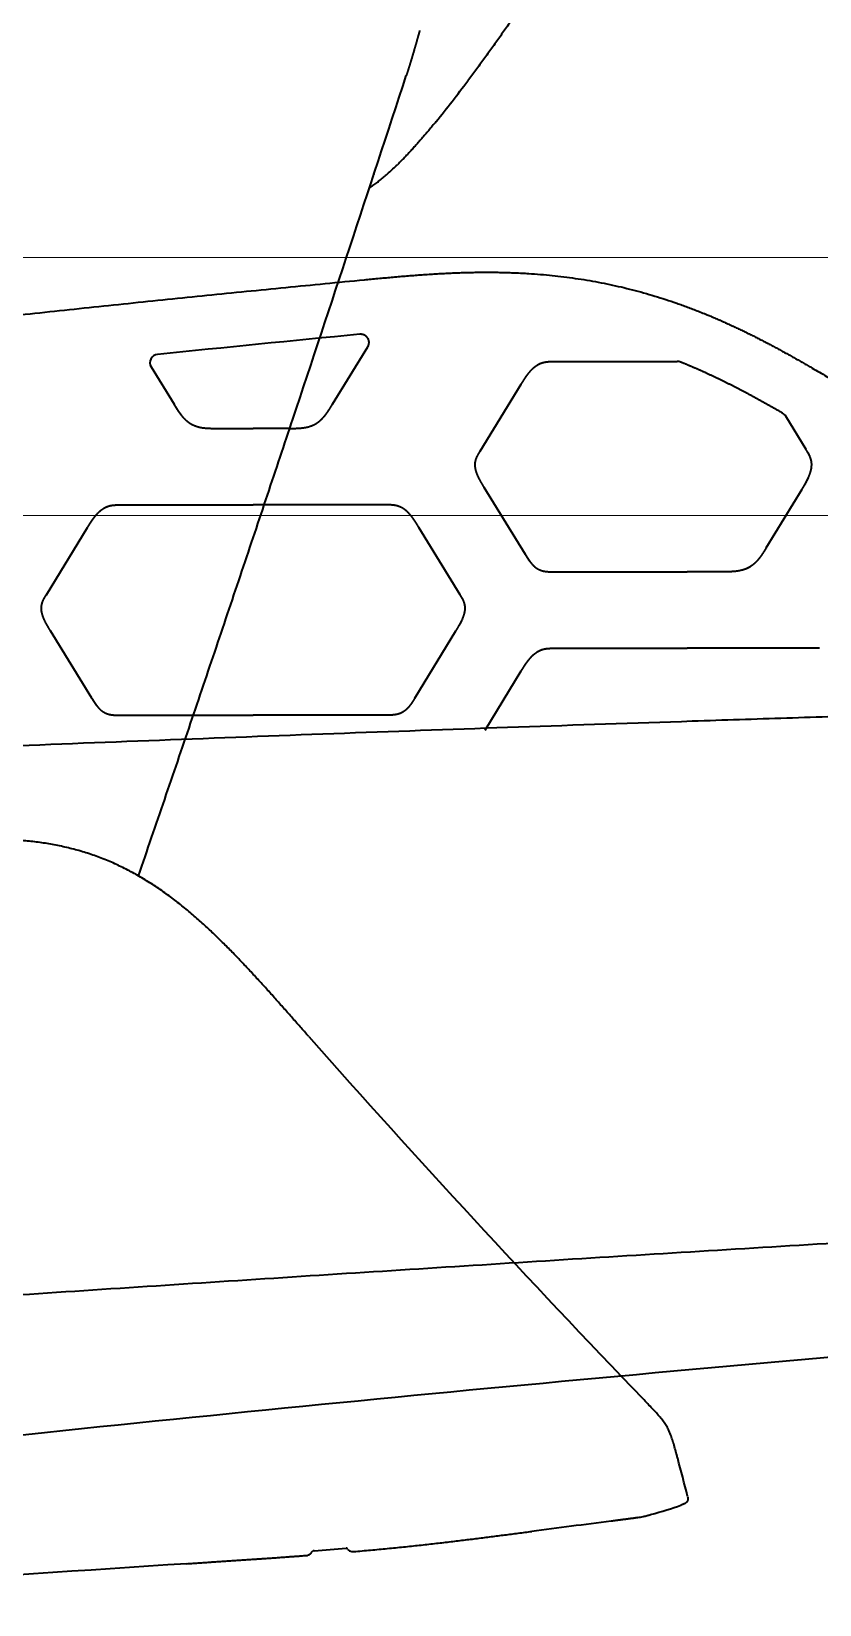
# Model space of a CAD drawing. Header units: millimetres. Extents: x 120 to 10915, y 515 to 8014.
# Drawn here: x 1131.7 to 1227.4, y 3275.7 to 3466.8 of the extents above; entities that cross this region are included whole.
import ezdxf

# ---------------------------------------------------------------- set-up
doc = ezdxf.new("R2010")
doc.units = ezdxf.units.MM
doc.layers.get('0').update_dxf_attribs({"lineweight": 13})
doc.layers.add('201_Dimensions', color=7, linetype='Continuous', lineweight=13)
doc.layers.add('206_Cab_side_and_top_view', color=7, linetype='Continuous', lineweight=13)

# ---------------------------------------------------------------- blocks, each defined once
blk = doc.blocks.new('2488798_1')
at = {"layer": '206_Cab_side_and_top_view', "color": 3, "lineweight": 35}
for p, q in [((1173.3, 1279.46), (1173.35, 1279.5)), ((1170.34, 1112.28), (1170.62, 1112.19))]:
    blk.add_line(p, q, dxfattribs=at)
for points in [[(1163.46, 1249.7, 0.001179), (1177.23, 1291.4)], [(1202.08, 1115.86, 0.000259), (1192.45, 1114.62)], [(1150.59, 1110.7, 0.000436), (1076.15, 1105.74)]]:
    blk.add_lwpolyline(points, format="xyb", dxfattribs=at)
for centre, radius, start, end in [((1058.81, 1384.94), 157.21, 320.914, 323.1977), ((2236.24, 2121.35), 1429.28, 221.47629, 223.87465), ((916.77, 1044.94), 303.74, 14.0896, 14.9902), ((1166.08, 1111.81), 0.468, 95.1962, 154.7186), ((1127.03, 1617.07), 506.3, 274.4193, 274.8614), ((1169.97, 1112.16), 0.435, 91.0481, 94.7195), ((1169.67, 1112.19), 0.506, 34.3498, 53.9246), ((1170.5, 1112.75), 0.498, 214.1608, 251.6956), ((1170.78, 1112.69), 0.522, 251.8728, 274.8599)]:
    blk.add_arc(centre, radius, start, end, dxfattribs=at)
blk.add_ellipse((1195.43, 1116.6), major_axis=(18.85, 3.39), ratio=0.126865, start_param=5.342968, end_param=5.619947, dxfattribs=at)
for points, degree, knots in [([(1195.91, 1306.82), (1195.76, 1306.6), (1195.46, 1306.15), (1195.02, 1305.47), (1194.57, 1304.8), (1194.12, 1304.13), (1193.67, 1303.46), (1193.21, 1302.79), (1192.76, 1302.12), (1192.3, 1301.45), (1191.84, 1300.77), (1191.38, 1300.1), (1190.92, 1299.43), (1190.45, 1298.76), (1189.99, 1298.09), (1189.52, 1297.42), (1189.04, 1296.75), (1188.57, 1296.08), (1188.09, 1295.41), (1187.61, 1294.74), (1187.12, 1294.07), (1186.64, 1293.4), (1186.15, 1292.73), (1185.66, 1292.07), (1185.18, 1291.41), (1184.85, 1290.98), (1184.69, 1290.76)], 3, [0, 0, 0, 0, 0.807506, 1.615345, 2.423499, 3.232015, 4.040912, 4.850428, 5.660729, 6.471994, 7.284358, 8.098072, 8.913276, 9.730077, 10.548508, 11.368627, 12.19035, 13.013503, 13.838015, 14.663339, 15.489038, 16.31441, 17.138788, 17.961102, 18.780349, 19.595078, 19.595078, 19.595078, 19.595078]), ([(1178.85, 1296.88), (1178.77, 1296.58), (1178.68, 1296.28), (1178.59, 1295.95), (1178.4, 1295.28), (1178.21, 1294.61), (1178.1, 1294.25), (1177.87, 1293.46), (1177.63, 1292.67), (1177.5, 1292.25), (1177.36, 1291.82), (1177.23, 1291.4)], 5, [0, 0, 0, 0, 0, 0, 1.581031, 1.581031, 1.581031, 3.494366, 3.494366, 3.494366, 5.726701, 5.726701, 5.726701, 5.726701, 5.726701, 5.726701]), ([(1180.83, 1285.82), (1180.68, 1285.64), (1180.39, 1285.28), (1179.95, 1284.75), (1179.52, 1284.24), (1179.1, 1283.76), (1178.69, 1283.29), (1178.3, 1282.85), (1177.92, 1282.42), (1177.54, 1282.02), (1177.18, 1281.63), (1176.83, 1281.27), (1176.49, 1280.92), (1176.26, 1280.69), (1176.15, 1280.58)], 3, [0, 0, 0, 0, 0.709613, 1.396585, 2.061139, 2.701593, 3.32012, 3.914481, 4.486546, 5.03537, 5.564304, 6.071614, 6.560229, 7.029222, 7.029222, 7.029222, 7.029222]), ([(1172.74, 1277.75), (1172.89, 1277.85), (1173.19, 1278.06), (1173.65, 1278.39), (1174.11, 1278.76), (1174.6, 1279.16), (1175.1, 1279.59), (1175.62, 1280.07), (1175.97, 1280.41), (1176.15, 1280.58)], 3, [0, 0, 0, 0, 0.539309, 1.101913, 1.693986, 2.319786, 2.982856, 3.68879, 4.441416, 4.441416, 4.441416, 4.441416]), ([(1144.71, 1194.22), (1145.78, 1197.32), (1147.89, 1203.49), (1151.05, 1212.75), (1154.17, 1221.98), (1157.28, 1231.22), (1160.38, 1240.46), (1162.43, 1246.62), (1163.46, 1249.7)], 3, [0, 0, 0, 0, 9.825145, 19.578461, 29.328159, 39.075216, 48.819391, 58.561453, 58.561453, 58.561453, 58.561453]), ([(1152.3, 1188.63), (1152.08, 1188.82), (1151.65, 1189.2), (1150.99, 1189.77), (1150.32, 1190.33), (1149.64, 1190.87), (1148.95, 1191.41), (1148.25, 1191.93), (1147.54, 1192.43), (1146.82, 1192.93), (1146.08, 1193.4), (1145.33, 1193.86), (1144.57, 1194.31), (1143.8, 1194.73), (1143.02, 1195.13), (1142.23, 1195.52), (1141.43, 1195.88), (1140.61, 1196.22), (1139.79, 1196.53), (1138.96, 1196.83), (1138.12, 1197.1), (1137.28, 1197.35), (1136.43, 1197.57), (1135.57, 1197.77), (1134.71, 1197.95), (1133.85, 1198.11), (1132.98, 1198.25), (1132.12, 1198.36), (1131.25, 1198.46), (1130.38, 1198.53), (1129.51, 1198.6), (1128.64, 1198.64), (1127.78, 1198.67), (1127.2, 1198.68), (1126.91, 1198.68)], 3, [0, 0, 0, 0, 0.867889, 1.736744, 2.606685, 3.477734, 4.349956, 5.223325, 6.097842, 6.973439, 7.850039, 8.727568, 9.605928, 10.485008, 11.364652, 12.244779, 13.125221, 14.005891, 14.886665, 15.767399, 16.647921, 17.52812, 18.407831, 19.286918, 20.165223, 21.042589, 21.918839, 22.793838, 23.667477, 24.539594, 25.410122, 26.278948, 27.146067, 28.011491, 28.011491, 28.011491, 28.011491]), ([(1165.38, 1174.73), (1165.21, 1174.92), (1164.86, 1175.32), (1164.34, 1175.91), (1163.81, 1176.5), (1163.29, 1177.1), (1162.77, 1177.69), (1162.24, 1178.28), (1161.71, 1178.87), (1161.19, 1179.47), (1160.66, 1180.06), (1160.13, 1180.65), (1159.59, 1181.24), (1159.06, 1181.82), (1158.52, 1182.41), (1157.97, 1182.99), (1157.43, 1183.57), (1156.88, 1184.15), (1156.33, 1184.73), (1155.77, 1185.3), (1155.2, 1185.87), (1154.63, 1186.43), (1154.06, 1186.99), (1153.48, 1187.54), (1152.89, 1188.09), (1152.5, 1188.45), (1152.3, 1188.63)], 3, [0, 0, 0, 0, 0.789946, 1.58043, 2.371372, 3.162638, 3.954308, 4.746321, 5.538786, 6.331697, 7.125206, 7.919257, 8.713892, 9.50913, 10.304978, 11.101454, 11.898568, 12.696327, 13.494734, 14.293797, 15.093543, 15.893956, 16.695059, 17.496801, 18.299164, 19.102018, 19.102018, 19.102018, 19.102018]), ([(1210.17, 1123.5), (1210.1, 1123.78), (1209.96, 1124.31), (1209.75, 1125.06), (1209.54, 1125.74), (1209.32, 1126.37), (1209.07, 1126.95), (1208.78, 1127.49), (1208.43, 1128), (1208.03, 1128.51), (1207.58, 1129.02), (1207.08, 1129.55), (1206.53, 1130.13), (1206.14, 1130.53), (1205.94, 1130.74)], 3, [0, 0, 0, 0, 0.85652, 1.63756, 2.348771, 3.000499, 3.625821, 4.230596, 4.843211, 5.490928, 6.156137, 6.88545, 7.68642, 8.562593, 8.562593, 8.562593, 8.562593]), ([(1211.37, 1118.88), (1211.38, 1118.84), (1211.4, 1118.75), (1211.41, 1118.62), (1211.41, 1118.52), (1211.4, 1118.44), (1211.38, 1118.39), (1211.37, 1118.34), (1211.35, 1118.29), (1211.32, 1118.25), (1211.29, 1118.2), (1211.26, 1118.16), (1211.22, 1118.12), (1211.18, 1118.09), (1211.15, 1118.06), (1211.1, 1118.03), (1211.04, 1118), (1210.94, 1117.95), (1210.81, 1117.9), (1210.68, 1117.85), (1210.59, 1117.81), (1210.55, 1117.8)], 3, [0, 0, 0, 0, 0.142073, 0.271162, 0.388898, 0.44425, 0.497721, 0.549782, 0.600942, 0.651903, 0.703327, 0.756337, 0.811893, 0.863987, 0.920404, 0.939536, 1.026224, 1.129899, 1.286609, 1.428305, 1.567164, 1.567164, 1.567164, 1.567164]), ([(1205.32, 1116.3), (1205.26, 1116.29), (1205.16, 1116.27), (1205, 1116.24), (1204.83, 1116.22), (1204.67, 1116.19), (1204.5, 1116.17), (1204.33, 1116.15), (1204.19, 1116.13), (1204.05, 1116.11), (1203.91, 1116.09), (1203.77, 1116.07), (1203.63, 1116.06), (1203.49, 1116.04), (1203.35, 1116.02), (1203.21, 1116), (1203.07, 1115.98), (1202.93, 1115.97), (1202.79, 1115.95), (1202.64, 1115.93), (1202.5, 1115.91), (1202.36, 1115.89), (1202.22, 1115.88), (1202.13, 1115.86), (1202.08, 1115.86)], 3, [0, 0, 0, 0, 0.157311, 0.322304, 0.485968, 0.654961, 0.828516, 1.005835, 1.142805, 1.281417, 1.420992, 1.561608, 1.702758, 1.844483, 1.986433, 2.128627, 2.270808, 2.413031, 2.555233, 2.697373, 2.839427, 2.981379, 3.123221, 3.26494, 3.26494, 3.26494, 3.26494]), ([(1205.32, 1116.3), (1205.43, 1116.32), (1205.65, 1116.36), (1205.96, 1116.42), (1206.22, 1116.49), (1206.46, 1116.55), (1206.68, 1116.61), (1206.82, 1116.65), (1206.89, 1116.67)], 3, [0, 0, 0, 0, 0.357421, 0.664515, 0.931222, 1.173447, 1.397601, 1.615519, 1.615519, 1.615519, 1.615519]), ([(1170.82, 1112.17), (1171.17, 1112.2), (1171.86, 1112.26), (1172.89, 1112.35), (1173.91, 1112.45), (1174.92, 1112.54), (1175.91, 1112.64), (1176.89, 1112.74), (1177.85, 1112.84), (1178.8, 1112.94), (1179.73, 1113.05), (1180.65, 1113.15), (1181.55, 1113.25), (1182.44, 1113.36), (1183.32, 1113.46), (1184.18, 1113.57), (1185.04, 1113.67), (1185.88, 1113.78), (1186.72, 1113.88), (1187.55, 1113.99), (1188.38, 1114.09), (1189.2, 1114.2), (1190.01, 1114.3), (1190.83, 1114.41), (1191.64, 1114.51), (1192.18, 1114.58), (1192.45, 1114.62)], 3, [0, 0, 0, 0, 1.046028, 2.081949, 3.106194, 4.117435, 5.114779, 6.097518, 7.065334, 8.018061, 8.955872, 9.879051, 10.788123, 11.683785, 12.566837, 13.438289, 14.299115, 15.150572, 15.9937, 16.829944, 17.660399, 18.486547, 19.309465, 20.130587, 20.950924, 21.771759, 21.771759, 21.771759, 21.771759]), ([(1165.66, 1112.01), (1165.65, 1111.99), (1165.63, 1111.95), (1165.58, 1111.89), (1165.53, 1111.84), (1165.49, 1111.81), (1165.45, 1111.78), (1165.41, 1111.76), (1165.36, 1111.74), (1165.3, 1111.72), (1165.25, 1111.71), (1165.23, 1111.71)], 3, [0, 0, 0, 0, 0.0717051, 0.1439996, 0.2122749, 0.280264, 0.3196298, 0.358951, 0.4151004, 0.4827079, 0.5505615, 0.5505615, 0.5505615, 0.5505615]), ([(1150.59, 1110.7), (1150.8, 1110.72), (1151.2, 1110.74), (1151.81, 1110.78), (1152.42, 1110.82), (1153.03, 1110.86), (1153.64, 1110.91), (1154.25, 1110.95), (1154.86, 1110.99), (1155.47, 1111.03), (1156.08, 1111.07), (1156.69, 1111.11), (1157.3, 1111.15), (1157.91, 1111.19), (1158.53, 1111.23), (1159.14, 1111.27), (1159.75, 1111.32), (1160.36, 1111.36), (1160.97, 1111.4), (1161.58, 1111.44), (1162.19, 1111.49), (1162.8, 1111.53), (1163.41, 1111.58), (1164.01, 1111.62), (1164.62, 1111.67), (1165.03, 1111.7), (1165.23, 1111.71)], 3, [0, 0, 0, 0, 0.611475, 1.222906, 1.834316, 2.445729, 3.057164, 3.668639, 4.280169, 4.891767, 5.503438, 6.115185, 6.727005, 7.338889, 7.950822, 8.562779, 9.17473, 9.786634, 10.398449, 11.01011, 11.621548, 12.232683, 12.843433, 13.453684, 14.063318, 14.672206, 14.672206, 14.672206, 14.672206])]:
    blk.add_open_spline(points, degree=degree, knots=knots, dxfattribs=at)
blk = doc.blocks.new('2409089_1')
at = {"layer": '206_Cab_side_and_top_view', "color": 3, "lineweight": 35}
for points, knots in [([(1211.95, 1212.99), (1204.92, 1212.76), (1190.84, 1212.29), (1169.73, 1211.53), (1148.6, 1210.74), (1127.48, 1209.9), (1106.37, 1209.02), (1085.26, 1208.08), (1064.16, 1207.1), (1043.71, 1206.09), (1023.91, 1205.06), (1004.77, 1204), (985.62, 1202.89), (972.86, 1202.1), (966.48, 1201.7)], [0, 0, 0, 0, 21.119106, 42.247684, 63.389599, 84.530221, 105.660198, 126.786089, 147.913827, 169.040276, 188.20631, 207.376187, 226.555862, 245.745202, 245.745202, 245.745202, 245.745202]), ([(1262.35, 1214.57), (1260.82, 1214.52), (1257.4, 1214.42), (1252.08, 1214.26), (1246.36, 1214.08), (1240.62, 1213.91), (1234.87, 1213.73), (1229.14, 1213.55), (1223.41, 1213.37), (1217.68, 1213.18), (1213.86, 1213.06), (1211.95, 1212.99)], [0, 0, 0, 0, 4.585735, 10.252853, 15.986893, 21.735411, 27.49544, 33.225292, 38.955136, 44.687159, 50.419166, 50.419166, 50.419166, 50.419166]), ([(1791.75, 1174.09), (1780, 1173.78), (1756.5, 1173.13), (1721.26, 1172.09), (1686.02, 1170.97), (1650.78, 1169.77), (1615.54, 1168.5), (1580.31, 1167.15), (1545.08, 1165.73), (1509.86, 1164.24), (1474.63, 1162.66), (1439.41, 1161.02), (1404.2, 1159.3), (1368.99, 1157.5), (1333.78, 1155.63), (1298.58, 1153.68), (1263.39, 1151.66), (1228.2, 1149.57), (1193.03, 1147.4), (1157.86, 1145.15), (1122.69, 1142.83), (1087.52, 1140.44), (1052.28, 1137.96), (1016.98, 1135.41), (993.42, 1133.65), (981.65, 1132.76)], [0, 0, 0, 0, 35.259197, 70.518519, 105.777724, 141.036604, 176.294981, 211.552702, 246.809626, 282.066287, 317.327243, 352.586278, 387.843984, 423.1002, 458.354741, 493.607387, 528.857882, 564.105761, 599.350566, 634.592195, 669.830126, 705.064005, 740.36048, 775.822691, 811.234937, 811.234937, 811.234937, 811.234937]), ([(1053.95, 1117.65), (1077.39, 1120.53), (1124.73, 1125.91), (1196.38, 1133.02), (1269.06, 1139.38), (1341.84, 1145.01), (1414.47, 1150.03), (1486.76, 1154.48), (1559.21, 1158.46), (1631.68, 1162.01), (1704.16, 1165.16), (1776.61, 1167.95), (1849.09, 1170.41), (1897.41, 1171.84), (1921.57, 1172.51)], [0, 0, 0, 0, 70.845269, 142.945565, 215.996409, 289.699936, 361.944274, 434.404832, 506.975492, 579.610063, 652.102372, 724.612269, 797.122266, 869.644199, 869.644199, 869.644199, 869.644199])]:
    blk.add_open_spline(points, degree=3, knots=knots, dxfattribs=at)
blk = doc.blocks.new('2547798_1')
at = {"layer": '206_Cab_side_and_top_view', "color": 3, "lineweight": 35}
for p, q in [((1168.27, 1251.49), (1172.56, 1258.48)), ((1146.25, 1256.03), (1149.03, 1251.49)), ((1195.22, 1256.69), (1210.13, 1256.69)), ((1186.19, 1245.78), (1191.19, 1253.93)), ((1225.77, 1245.98), (1223.29, 1250.04)), ((1154.28, 1248.56), (1158.65, 1248.56)), ((1163.02, 1248.56), (1158.65, 1248.56)), ((1191.7, 1233.23), (1186.7, 1241.38)), ((1220.93, 1234.07), (1225.28, 1241.17)), ((1142.57, 1239.27), (1158.65, 1239.27)), ((1174.74, 1239.27), (1158.65, 1239.27)), ((1133.54, 1228.36), (1138.53, 1236.52)), ((1183.77, 1228.36), (1178.77, 1236.52)), ((1195.22, 1231.15), (1211.31, 1231.15)), ((1215.68, 1231.15), (1211.31, 1231.15)), ((1139.04, 1215.81), (1134.04, 1223.97)), ((1178.26, 1215.81), (1183.26, 1223.97)), ((1195.22, 1221.86), (1211.31, 1221.86)), ((1227.4, 1221.86), (1211.31, 1221.86)), ((1186.79, 1211.93), (1191.19, 1219.11)), ((1142.56, 1213.74), (1158.65, 1213.74)), ((1174.74, 1213.74), (1158.65, 1213.74))]:
    blk.add_line(p, q, dxfattribs=at)
for centre, radius, start, end in [((1521.71, -2379.16), 3655.95, 95.4955, 95.88241), ((1210.13, 1255.62), 1.07, 68.1842, 89.9518), ((1222.36, 1249.47), 1.09, 31.5504, 60.2471)]:
    blk.add_arc(centre, radius, start, end, dxfattribs=at)
blk.add_ellipse((1147.13, 1256.54), major_axis=(1.02, 0), ratio=0.979317, start_param=1.674081, end_param=3.680581, dxfattribs=at)
for points in [[(981.7, 1242.21), (1019.58, 1248.57), (1057.6, 1254.06), (1095.72, 1258.8), (1133.91, 1262.94), (1172.14, 1266.61)], [(1226.28, 1256.02), (1233.33, 1251.97), (1240.24, 1247.66), (1246.99, 1243.09), (1253.56, 1238.28), (1259.92, 1233.21)]]:
    blk.add_open_spline(points, degree=5, dxfattribs=at)
for points, knots in [([(1172.14, 1266.61), (1178.77, 1267.25), (1185.4, 1267.87), (1192.16, 1267.86), (1203.42, 1266.34), (1214.05, 1262.48), (1218.25, 1260.53), (1222.29, 1258.32), (1226.28, 1256.02)], [0, 0, 0, 0, 0, 0, 47.103624, 47.103624, 47.103624, 79.671212, 79.671212, 79.671212, 79.671212, 79.671212, 79.671212]), ([(1172.56, 1258.48), (1172.63, 1258.6), (1172.68, 1258.72), (1172.71, 1258.86), (1172.72, 1259.13), (1172.64, 1259.39), (1172.57, 1259.51), (1172.41, 1259.73), (1172.18, 1259.88), (1172.06, 1259.94), (1171.88, 1259.98), (1171.71, 1259.99), (1171.67, 1259.99), (1171.63, 1259.99), (1171.58, 1259.99)], [0, 0, 0, 0, 0, 0, 0.99865, 0.99865, 0.99865, 1.998453, 1.998453, 1.998453, 2.997933, 2.997933, 2.997933, 3.301346, 3.301346, 3.301346, 3.301346, 3.301346, 3.301346]), ([(1191.19, 1253.93), (1191.41, 1254.29), (1191.63, 1254.65), (1191.86, 1255), (1192.25, 1255.51), (1192.7, 1255.94), (1192.86, 1256.08), (1193.21, 1256.32), (1193.59, 1256.49), (1193.79, 1256.56), (1194.19, 1256.65), (1194.61, 1256.68), (1194.81, 1256.69), (1195.02, 1256.69), (1195.22, 1256.69)], [0, 0, 0, 0, 0, 0, 2.990686, 2.990686, 2.990686, 4.483385, 4.483385, 4.483385, 5.979073, 5.979073, 5.979073, 7.446242, 7.446242, 7.446242, 7.446242, 7.446242, 7.446242]), ([(1222.9, 1250.42), (1221.46, 1251.24), (1220.01, 1252.06), (1218.55, 1252.86), (1216.09, 1254.13), (1213.58, 1255.31), (1212.57, 1255.77), (1211.55, 1256.2), (1210.52, 1256.61)], [0, 0, 0, 0, 0, 0, 11.753331, 11.753331, 11.753331, 19.588361, 19.588361, 19.588361, 19.588361, 19.588361, 19.588361]), ([(1149.03, 1251.49), (1149.3, 1251.05), (1149.57, 1250.61), (1149.87, 1250.16), (1150.3, 1249.67), (1150.81, 1249.29), (1150.91, 1249.22), (1151.02, 1249.15), (1151.13, 1249.09)], [0, 0, 0, 0, 0, 0, 3.710272, 3.710272, 3.710272, 4.631019, 4.631019, 4.631019, 4.631019, 4.631019, 4.631019]), ([(1166.17, 1249.09), (1166.43, 1249.24), (1166.68, 1249.41), (1166.9, 1249.61), (1167.35, 1250.08), (1167.72, 1250.61), (1167.91, 1250.9), (1168.09, 1251.19), (1168.27, 1251.49)], [0, 0, 0, 0, 0, 0, 1.58088, 1.58088, 1.58088, 3.370966, 3.370966, 3.370966, 3.370966, 3.370966, 3.370966]), ([(1151.13, 1249.09), (1151.41, 1248.94), (1151.71, 1248.81), (1152.02, 1248.72), (1152.66, 1248.6), (1153.31, 1248.57), (1153.63, 1248.56), (1153.96, 1248.56), (1154.28, 1248.56)], [0, 0, 0, 0, 0, 0, 2.337068, 2.337068, 2.337068, 4.683903, 4.683903, 4.683903, 4.683903, 4.683903, 4.683903]), ([(1163.02, 1248.56), (1163.49, 1248.56), (1163.97, 1248.56), (1164.45, 1248.58), (1165.1, 1248.67), (1165.71, 1248.87), (1165.87, 1248.93), (1166.02, 1249.01), (1166.17, 1249.09)], [0, 0, 0, 0, 0, 0, 2.467982, 2.467982, 2.467982, 3.377333, 3.377333, 3.377333, 3.377333, 3.377333, 3.377333]), ([(1186.7, 1241.38), (1186.5, 1241.71), (1186.3, 1242.04), (1186.11, 1242.38), (1185.85, 1242.9), (1185.68, 1243.45), (1185.63, 1243.64), (1185.57, 1244.02), (1185.59, 1244.4), (1185.62, 1244.59), (1185.73, 1244.95), (1185.9, 1245.29), (1186, 1245.46), (1186.1, 1245.62), (1186.19, 1245.78)], [0, 0, 0, 0, 0, 0, 2.748827, 2.748827, 2.748827, 4.1194, 4.1194, 4.1194, 5.494922, 5.494922, 5.494922, 6.833708, 6.833708, 6.833708, 6.833708, 6.833708, 6.833708]), ([(1225.28, 1241.17), (1225.39, 1241.35), (1225.49, 1241.53), (1225.6, 1241.71), (1225.8, 1242.08), (1225.99, 1242.46), (1226.08, 1242.65), (1226.24, 1243.03), (1226.36, 1243.44), (1226.41, 1243.64), (1226.46, 1244.06), (1226.44, 1244.48), (1226.4, 1244.68), (1226.28, 1245.08), (1226.09, 1245.45), (1225.99, 1245.63), (1225.88, 1245.8), (1225.77, 1245.98)], [0, 0, 0, 0, 0, 0, 1.494634, 1.494634, 1.494634, 2.985201, 2.985201, 2.985201, 4.478194, 4.478194, 4.478194, 5.974368, 5.974368, 5.974368, 7.438436, 7.438436, 7.438436, 7.438436, 7.438436, 7.438436]), ([(1138.53, 1236.52), (1138.75, 1236.88), (1138.97, 1237.24), (1139.21, 1237.59), (1139.59, 1238.1), (1140.04, 1238.53), (1140.21, 1238.67), (1140.55, 1238.91), (1140.93, 1239.08), (1141.13, 1239.15), (1141.53, 1239.24), (1141.95, 1239.27), (1142.15, 1239.27), (1142.36, 1239.27), (1142.56, 1239.27)], [0, 0, 0, 0, 0, 0, 2.990685, 2.990685, 2.990685, 4.483383, 4.483383, 4.483383, 5.97907, 5.97907, 5.97907, 7.446238, 7.446238, 7.446238, 7.446238, 7.446238, 7.446238]), ([(1178.77, 1236.52), (1178.55, 1236.88), (1178.33, 1237.24), (1178.1, 1237.59), (1177.71, 1238.1), (1177.26, 1238.53), (1177.1, 1238.67), (1176.75, 1238.91), (1176.37, 1239.08), (1176.17, 1239.15), (1175.77, 1239.24), (1175.35, 1239.27), (1175.15, 1239.27), (1174.94, 1239.27), (1174.74, 1239.27)], [0, 0, 0, 0, 0, 0, 2.990685, 2.990685, 2.990685, 4.483383, 4.483383, 4.483383, 5.97907, 5.97907, 5.97907, 7.446239, 7.446239, 7.446239, 7.446239, 7.446239, 7.446239]), ([(1220.93, 1234.07), (1220.66, 1233.63), (1220.39, 1233.19), (1220.09, 1232.75), (1219.66, 1232.26), (1219.15, 1231.88), (1219.05, 1231.81), (1218.94, 1231.74), (1218.83, 1231.68)], [0, 0, 0, 0, 0, 0, 3.710272, 3.710272, 3.710272, 4.631019, 4.631019, 4.631019, 4.631019, 4.631019, 4.631019]), ([(1191.7, 1233.23), (1191.88, 1232.92), (1192.07, 1232.62), (1192.27, 1232.32), (1192.61, 1231.91), (1193.03, 1231.59), (1193.18, 1231.5), (1193.49, 1231.34), (1193.83, 1231.24), (1194, 1231.21), (1194.35, 1231.16), (1194.7, 1231.15), (1194.88, 1231.15), (1195.05, 1231.15), (1195.22, 1231.15)], [0, 0, 0, 0, 0, 0, 2.514947, 2.514947, 2.514947, 3.773373, 3.773373, 3.773373, 5.031707, 5.031707, 5.031707, 6.273437, 6.273437, 6.273437, 6.273437, 6.273437, 6.273437]), ([(1218.83, 1231.68), (1218.55, 1231.52), (1218.25, 1231.4), (1217.94, 1231.31), (1217.3, 1231.19), (1216.65, 1231.15), (1216.33, 1231.15), (1216, 1231.15), (1215.68, 1231.15)], [0, 0, 0, 0, 0, 0, 2.337068, 2.337068, 2.337068, 4.683903, 4.683903, 4.683903, 4.683903, 4.683903, 4.683903]), ([(1134.04, 1223.97), (1133.84, 1224.3), (1133.64, 1224.63), (1133.45, 1224.96), (1133.19, 1225.49), (1133.02, 1226.04), (1132.97, 1226.22), (1132.92, 1226.61), (1132.93, 1226.99), (1132.97, 1227.18), (1133.07, 1227.54), (1133.24, 1227.88), (1133.34, 1228.04), (1133.44, 1228.2), (1133.54, 1228.36)], [0, 0, 0, 0, 0, 0, 2.748827, 2.748827, 2.748827, 4.1194, 4.1194, 4.1194, 5.494922, 5.494922, 5.494922, 6.833708, 6.833708, 6.833708, 6.833708, 6.833708, 6.833708]), ([(1183.26, 1223.97), (1183.46, 1224.3), (1183.66, 1224.63), (1183.85, 1224.96), (1184.11, 1225.49), (1184.28, 1226.04), (1184.33, 1226.22), (1184.39, 1226.61), (1184.37, 1226.99), (1184.34, 1227.18), (1184.23, 1227.54), (1184.06, 1227.88), (1183.96, 1228.04), (1183.86, 1228.2), (1183.77, 1228.36)], [0, 0, 0, 0, 0, 0, 2.748827, 2.748827, 2.748827, 4.1194, 4.1194, 4.1194, 5.494922, 5.494922, 5.494922, 6.833708, 6.833708, 6.833708, 6.833708, 6.833708, 6.833708]), ([(1191.19, 1219.11), (1191.41, 1219.47), (1191.63, 1219.82), (1191.86, 1220.18), (1192.25, 1220.68), (1192.7, 1221.12), (1192.86, 1221.25), (1193.21, 1221.49), (1193.59, 1221.67), (1193.79, 1221.73), (1194.19, 1221.83), (1194.61, 1221.86), (1194.81, 1221.86), (1195.02, 1221.86), (1195.22, 1221.86)], [0, 0, 0, 0, 0, 0, 2.990685, 2.990685, 2.990685, 4.483383, 4.483383, 4.483383, 5.97907, 5.97907, 5.97907, 7.446239, 7.446239, 7.446239, 7.446239, 7.446239, 7.446239]), ([(1139.04, 1215.81), (1139.24, 1215.48), (1139.44, 1215.16), (1139.66, 1214.83), (1140.03, 1214.41), (1140.48, 1214.11), (1140.62, 1214.03), (1140.99, 1213.87), (1141.39, 1213.78), (1141.64, 1213.75), (1141.97, 1213.74), (1142.31, 1213.74), (1142.39, 1213.74), (1142.48, 1213.74), (1142.56, 1213.74)], [0, 0, 0, 0, 0, 0, 1.959276, 1.959276, 1.959276, 2.782866, 2.782866, 2.782866, 4.060867, 4.060867, 4.060867, 4.493986, 4.493986, 4.493986, 4.493986, 4.493986, 4.493986]), ([(1178.26, 1215.81), (1178.08, 1215.51), (1177.89, 1215.21), (1177.69, 1214.91), (1177.35, 1214.5), (1176.93, 1214.18), (1176.78, 1214.09), (1176.47, 1213.93), (1176.13, 1213.83), (1175.96, 1213.8), (1175.61, 1213.75), (1175.26, 1213.74), (1175.08, 1213.74), (1174.91, 1213.74), (1174.74, 1213.74)], [0, 0, 0, 0, 0, 0, 2.514947, 2.514947, 2.514947, 3.773373, 3.773373, 3.773373, 5.031707, 5.031707, 5.031707, 6.273437, 6.273437, 6.273437, 6.273437, 6.273437, 6.273437])]:
    blk.add_open_spline(points, degree=5, knots=knots, dxfattribs=at)
blk = doc.blocks.new('BLOCK94')
at = {"layer": '201_Dimensions', "color": 2, "lineweight": 18}
blk.add_line((2000, 1269.319824), (243, 1269.319824), dxfattribs=at)
blk = doc.blocks.new('BLOCK108')
at = {"layer": '201_Dimensions', "color": 2, "lineweight": 18}
blk.add_line((1950, 1238), (318, 1238), dxfattribs=at)

msp = doc.modelspace()

# ---------------------------------------------------------------- block references
at = {"color": 7, "lineweight": 35}
for name in ['2488798_1', '2547798_1', '2409089_1']:
    msp.add_blockref(name, (0, 2170), dxfattribs=at)
at = {"layer": '201_Dimensions', "lineweight": 0}
for name in ['BLOCK94', 'BLOCK108']:
    msp.add_blockref(name, (0, 2170), dxfattribs=at)

doc.saveas('drawing.dxf')
